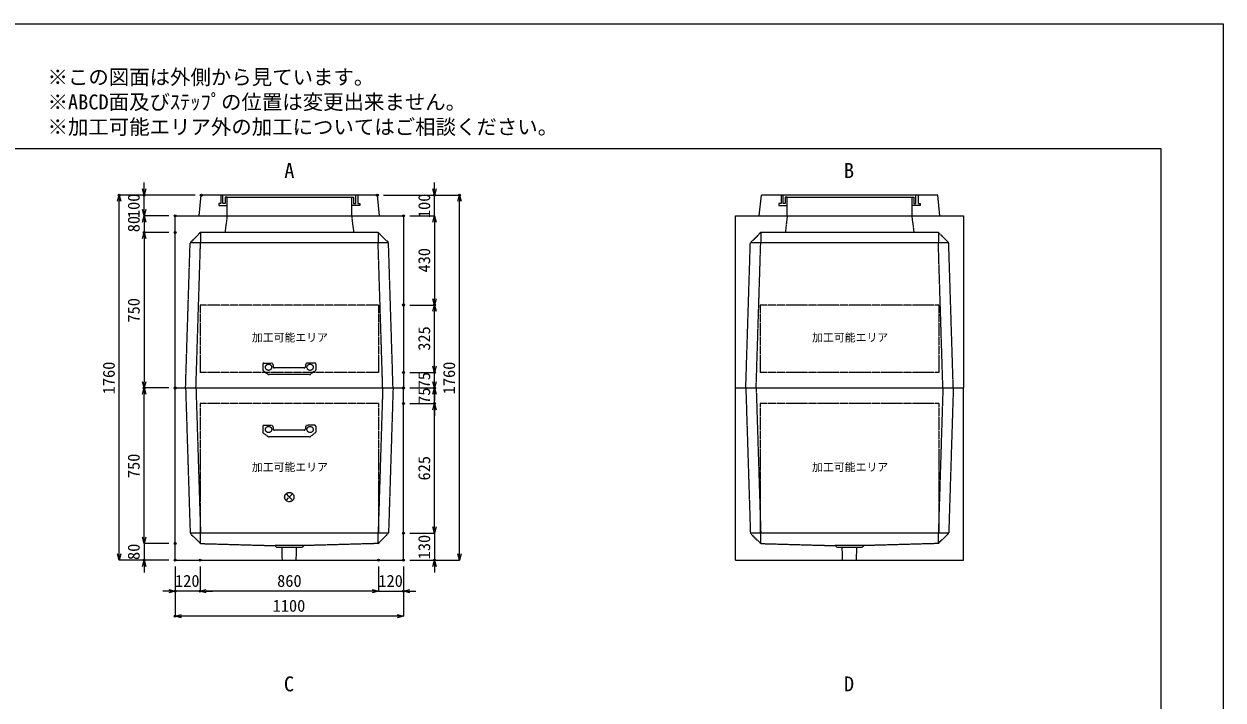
# Model space of a CAD drawing. Units: millimetres, scale not verified. Extents: x -4455 to 4455, y -3150 to 3150.
# Drawn here: x -1324 to 4455, y -109 to 3150 of the extents above; entities that cross this region are included whole.
import ezdxf
from ezdxf.enums import TextEntityAlignment as Align

# ---------------------------------------------------------------- set-up
doc = ezdxf.new("R2010")
doc.units = ezdxf.units.MM
doc.header["$LTSCALE"] = 20
doc.header["$PDMODE"] = 32
doc.header["$PDSIZE"] = 10
doc.linetypes.add('LONG_DASHED1', pattern=[7, 6, -1])
doc.linetypes.add('LONG_DOUBLE_CHAIN', pattern=[21.8, 18, -1, 0.6, -0.6, 0.6, -1])
for name, color, linetype, lineweight in [('0-0_D-TTL', 7, 'Continuous', 9), ('0-1_Defpoints', 7, 'Continuous', 9), ('0-3_D-TTL-TXT', 7, 'Continuous', 9), ('0-4_D-STR-TXT', 7, 'Continuous', 9), ('0-5_D-STR-DIM', 3, 'Continuous', 9), ('0-6_0', 7, 'Continuous', 9), ('0-7_D-STR', 7, 'LONG_DASHED1', 9), ('0-9_D-STR-STR3', 2, 'LONG_DASHED1', 9), ('0-A_D-STR-STR4', 134, 'LONG_DASHED1', 9), ('0-B_D-STR-STR5', 1, 'LONG_DOUBLE_CHAIN', 9)]:
    doc.layers.add(name, color=color, linetype=linetype, lineweight=lineweight)
doc.styles.add('ＭＳ ゴシック', font='')
doc.styles.get('ＭＳ ゴシック').set_extended_font_data('MS Gothic')

# ---------------------------------------------------------------- blocks, each defined once
blk = doc.blocks.new('A$C4DE05FD1')
at = {"layer": '0-0_D-TTL', "color": 134}
for p, q in [((4000, 76000), (114800, 76000)), ((114800, 76000), (114800, 4000))]:
    blk.add_line(p, q, dxfattribs=at)
at = {"layer": '0-1_Defpoints', "color": 134}
for p, q in [((0, 84000), (118800, 84000)), ((118800, 84000), (118800, 0))]:
    blk.add_line(p, q, dxfattribs=at)
at = {"layer": '0-3_D-TTL-TXT', "style": 'ＭＳ ゴシック'}
for s, p in [('※この図面は外側から見ています。', (43260.9, 79815.7)), ('※ABCD面及びｽﾃｯﾌﾟの位置は変更出来ません。', (43260.9, 78215.7)), ('※加工可能エリア外の加工についてはご相談ください。', (43260.9, 76615.7))]:
    blk.add_text(s, height=962.2, dxfattribs=at).set_placement(p, align=Align.BOTTOM_LEFT)
blk = doc.blocks.new('_Open30')
at = {"layer": '0-6_0'}
blk.add_line((0, 0), (-20, 0), dxfattribs=at)
blk.add_lwpolyline([(-20, 5.36), (0, 0), (-20, -5.36)], dxfattribs=at)
blk = doc.blocks.new('A$C31CA379A')
at = {"layer": '0-4_D-STR-TXT', "style": 'ＭＳ ゴシック'}
for s, p in [('A', (-325.9, -2190.5)), ('B', (35638.6, -2190.5)), ('C', (-351.4, -35190.5)), ('D', (35638.6, -35190.5))]:
    blk.add_text(s, height=962.2, dxfattribs=at).set_placement(p, align=Align.BOTTOM_LEFT)
blk = doc.blocks.new('A$C019679C0')
at = {"layer": '0-7_D-STR', "linetype": 'Continuous'}
for p, q in [((-8700, 0), (-8500, 2000)), ((8500, 2000), (-8500, 2000)), ((8700, 0), (8500, 2000)), ((-8700, 0), (8700, 0))]:
    blk.add_line(p, q, dxfattribs=at)
at = {"layer": '0-7_D-STR'}
for p, q in [((-6000, 0), (-6000, 1800)), ((6000, 1800), (6000, 0))]:
    blk.add_line(p, q, dxfattribs=at)
at = {"layer": '0-A_D-STR-STR4'}
for points in [[(-6600, 2000), (-6600, 1200), (-6800, 1200), (-6800, 1000), (-6000, 1000)], [(-6000, 1800), (-6200, 1800), (-6200, 1200), (-6400, 1200), (-6400, 2000)], [(-6000, 1800), (6000, 1800), (6200, 1800)], [(6600, 2000), (6600, 1200), (6800, 1200), (6800, 1000), (6000, 1000)], [(6200, 1800), (6200, 1200), (6400, 1200), (6400, 2000)]]:
    blk.add_lwpolyline(points, dxfattribs=at)
blk = doc.blocks.new('A$C510166D0')
at = {"layer": '0-7_D-STR', "linetype": 'Continuous'}
for p, q in [((-11000, 16600), (11000, 16600)), ((-11000, 0), (-11000, 16600)), ((11000, 16600), (11000, 0)), ((-11000, 0), (11000, 0))]:
    blk.add_line(p, q, dxfattribs=at)
at = {"layer": '0-7_D-STR'}
for p, q in [((-6000, 16600), (-6200, 15000)), ((6000, 16600), (6200, 15000)), ((-10000, 0), (-9560, 14000)), ((-8560, 15000), (-9560, 14000)), ((9560, 14000), (-9560, 14000)), ((-9000, 0), (-8560, 14000)), ((8560, 15000), (-8560, 15000)), ((-8560, 15000), (-8560, 14000)), ((8560, 15000), (9560, 14000)), ((8560, 15000), (8560, 14000)), ((9000, 0), (8560, 14000)), ((10000, 0), (9560, 14000))]:
    blk.add_line(p, q, dxfattribs=at)
at = {"layer": '0-B_D-STR-STR5'}
for p, q in [((-8600, 8000), (-8600, 1500)), ((8600, 8000), (-8600, 8000)), ((8600, 8000), (8600, 1500)), ((8600, 1500), (-8600, 1500))]:
    blk.add_line(p, q, dxfattribs=at)
blk = doc.blocks.new('A$C27844A11')
at = {"layer": '0-9_D-STR-STR3'}
for p, q in [((-2560, 1000), (-2560, 453.5)), ((-2515.5, 370.3), (-2060.4, 33.6)), ((-2460, 1100), (-1758.4, 1100)), ((1949.4, 0), (-1949.4, 0)), ((-1559.2, 917.4), (-1542, 721.3)), ((1442.4, 630), (-1442.4, 630)), ((1559.2, 917.4), (1542, 721.3)), ((2460, 1100), (1758.4, 1100)), ((2515.5, 370.3), (2060.4, 33.6)), ((2560, 1000), (2560, 453.5))]:
    blk.add_line(p, q, dxfattribs=at)
for centre in [(-2000, 700), (2000, 700)]:
    blk.add_circle(centre, 300, dxfattribs=at)
for centre, radius, start, end in [((-2460, 1000), 100, 90, 180), ((-2460, 453.5), 100, 180, 236.30993), ((-1949.4, 200), 200, 236.30993, 270), ((-1758.4, 900), 200, 5, 90), ((-1442.4, 730), 100, 185, 270), ((1442.4, 730), 100, 270, 355), ((1758.4, 900), 200, 90, 175), ((1949.4, 200), 200, 270, 303.69007), ((2460, 1000), 100, 0, 90), ((2460, 453.5), 100, 303.69007, 0)]:
    blk.add_arc(centre, radius, start, end, dxfattribs=at)
blk = doc.blocks.new('A$C7CE826D1')
at = {"layer": '0-7_D-STR', "linetype": 'Continuous'}
for p, q in [((-11000, 0), (11000, 0)), ((-11000, -16600), (-11000, 0)), ((11000, -16600), (11000, 0)), ((-11000, -16600), (11000, -16600))]:
    blk.add_line(p, q, dxfattribs=at)
at = {"layer": '0-7_D-STR'}
for p, q in [((-10000, 0), (-9560, -14000)), ((-9000, 0), (-8560, -14000)), ((9000, 0), (8560, -14000)), ((10000, 0), (9560, -14000)), ((-8560, -15000), (-9560, -14000)), ((9560, -14000), (-9560, -14000)), ((-8560, -15000), (-8560, -14000)), ((-8560, -15000), (-1400, -15200)), ((8560, -15000), (1400, -15200)), ((8560, -15000), (9560, -14000)), ((8560, -15000), (8560, -14000)), ((-1200, -15380), (-1400, -15200)), ((1400, -15200), (-1400, -15200)), ((1200, -15380), (-1200, -15380)), ((-666, -16600), (-705, -15380)), ((666, -16600), (705, -15380)), ((1200, -15380), (1400, -15200))]:
    blk.add_line(p, q, dxfattribs=at)
at = {"layer": '0-B_D-STR-STR5'}
for p, q in [((8600, -1500), (-8600, -1500)), ((-8600, -1500), (-8600, -14000)), ((8600, -1500), (8600, -14000)), ((8600, -14000), (-8600, -14000))]:
    blk.add_line(p, q, dxfattribs=at)
blk = doc.blocks.new('A$C1C640AAB')
at = {"layer": '0-B_D-STR-STR5'}
for p, q in [((-318.2, -318.2), (318.2, 318.2)), ((-318.2, 318.2), (318.2, -318.2))]:
    blk.add_line(p, q, dxfattribs=at)
blk.add_circle((0, 0), 450, dxfattribs=at)
blk = doc.blocks.new('A$C8b791add')
at = {"layer": '0-7_D-STR'}
blk.add_blockref('A$C7CE826D1', (0, 0), dxfattribs=at)
at = {"layer": '0-B_D-STR-STR5'}
blk.add_blockref('A$C1C640AAB', (0, -10520), dxfattribs=at)

msp = doc.modelspace()

# ---------------------------------------------------------------- linework, layer by layer
at = {"layer": '0-1_Defpoints'}
for p in [(-865, 2325), (-745, 2325), (-469, 2325), (379, 2325), (655, 2325), (775, 2325), (-595, 2225), (505, 2225), (-745, 2145), (-595, 2145), (505, 1795), (655, 1795), (505, 1470), (505, 1470), (655, 1470), (-745, 1395), (-745, 1395), (-595, 1395), (-595, 1395), (505, 1395), (505, 1395), (655, 1395), (505, 1320), (505, 1320), (655, 1320), (505, 695), (505, 695), (-595, 645), (-595, 645), (-745, 565), (-595, 565), (-595, 565), (-595, 565), (-475, 565), (385, 565), (505, 565), (505, 565), (505, 565), (655, 565), (-595, 415), (-475, 415), (505, 415), (-595, 295)]:
    msp.add_point(p, dxfattribs=at)
at = {"layer": '0-5_D-STR-DIM'}
for p, q in [((-745, 2355), (-745, 2385)), ((655, 2355), (655, 2385)), ((-499, 2325), (-865, 2325)), ((-499, 2325), (-745, 2325)), ((-745, 2225), (-745, 2325)), ((409, 2325), (655, 2325)), ((409, 2325), (775, 2325)), ((655, 2225), (655, 2325)), ((-865, 595), (-865, 2295)), ((-745, 2255), (-745, 2285)), ((775, 595), (775, 2295)), ((-625, 2225), (-745, 2225)), ((-745, 2225), (-745, 2145)), ((-625, 2225), (-745, 2225)), ((535, 2225), (655, 2225)), ((535, 2225), (655, 2225)), ((-745, 2195), (-745, 2165)), ((-625, 2145), (-745, 2145)), ((-625, 2145), (-745, 2145)), ((655, 2195), (655, 1825)), ((655, 2195), (655, 2165)), ((-745, 2115), (-745, 2085)), ((-745, 2115), (-745, 1425)), ((535, 1795), (655, 1795)), ((535, 1795), (655, 1795)), ((655, 1500), (655, 1765)), ((655, 1500), (655, 1530)), ((535, 1470), (655, 1470)), ((535, 1470), (655, 1470)), ((655, 1395), (655, 1470)), ((655, 1425), (655, 1455)), ((-625, 1395), (-745, 1395)), ((-625, 1395), (-745, 1395)), ((535, 1395), (655, 1395)), ((535, 1395), (655, 1395)), ((655, 1320), (655, 1395)), ((-745, 675), (-745, 1365)), ((655, 1365), (655, 1335)), ((535, 1320), (655, 1320)), ((535, 1320), (655, 1320)), ((655, 725), (655, 1290)), ((655, 1290), (655, 1260)), ((655, 725), (655, 755)), ((-745, 675), (-745, 705)), ((535, 695), (655, 695)), ((535, 695), (655, 695)), ((655, 695), (655, 565)), ((-625, 645), (-745, 645)), ((-625, 645), (-745, 645)), ((-745, 645), (-745, 565)), ((-625, 565), (-865, 565)), ((-625, 565), (-745, 565)), ((-745, 535), (-745, 505)), ((-595, 535), (-595, 295)), ((-595, 535), (-595, 415)), ((-475, 535), (-475, 415)), ((-475, 535), (-475, 415)), ((385, 535), (385, 415)), ((385, 535), (385, 415)), ((505, 535), (505, 415)), ((505, 535), (505, 295)), ((535, 565), (655, 565)), ((535, 565), (775, 565)), ((655, 535), (655, 505)), ((-625, 415), (-655, 415)), ((-475, 415), (-595, 415)), ((355, 415), (-445, 415)), ((-445, 415), (-415, 415)), ((355, 415), (325, 415)), ((385, 415), (505, 415)), ((535, 415), (565, 415)), ((475, 295), (-565, 295))]:
    msp.add_line(p, q, dxfattribs=at)

# ---------------------------------------------------------------- block references
at = {"layer": '0-0_D-TTL', "xscale": 0.075, "yscale": 0.075}
msp.add_blockref('A$C4DE05FD1', (-4455, -3150), dxfattribs=at)
at = {"layer": '0-4_D-STR-TXT', "xscale": 0.075, "yscale": 0.075}
msp.add_blockref('A$C31CA379A', (-45, 2550), dxfattribs=at)
at = {"layer": '0-5_D-STR-DIM', "xscale": 1.5, "yscale": 1.5}
for p, rotation in [((-865, 2325), 90), ((-745, 2325), 270), ((655, 2325), 270), ((775, 2325), 90), ((-745, 2225), 270), ((-745, 2225), 90), ((655, 2225), 90), ((655, 2225), 90), ((-745, 2145), 90), ((-745, 2145), 90), ((655, 1795), 270), ((655, 1795), 90), ((655, 1470), 270), ((655, 1470), 270), ((-745, 1395), 270), ((-745, 1395), 90), ((655, 1395), 270), ((655, 1395), 90), ((655, 1320), 90), ((655, 1320), 90), ((655, 695), 270), ((655, 695), 270), ((-745, 645), 270), ((-745, 645), 270), ((-865, 565), 270), ((775, 565), 270), ((-745, 565), 90), ((655, 565), 90), ((-475, 415), 180), ((-475, 415), 180), ((505, 415), 180), ((-595, 295), 180)]:
    msp.add_blockref('_Open30', p, dxfattribs=dict(at, rotation=rotation))
for p in [(-595, 415), (385, 415), (385, 415), (505, 295)]:
    msp.add_blockref('_Open30', p, dxfattribs=at)
at = {"layer": '0-7_D-STR', "xscale": 0.05, "yscale": 0.05}
for name, p in [('A$C019679C0', (-45, 2225)), ('A$C019679C0', (2655, 2225)), ('A$C510166D0', (-45, 1395)), ('A$C510166D0', (2655, 1395)), ('A$C8b791add', (-45, 1395)), ('A$C7CE826D1', (2655, 1395))]:
    msp.add_blockref(name, p, dxfattribs=at)
at = {"layer": '0-9_D-STR-STR3', "xscale": 0.05, "yscale": 0.05}
for p in [(-45, 1460), (-45, 1160)]:
    msp.add_blockref('A$C27844A11', p, dxfattribs=at)

# ---------------------------------------------------------------- texts
at = {"layer": '0-5_D-STR-DIM', "style": 'ＭＳ ゴシック'}
for s, p in [('100', (-748.9, 2214.22)), ('100', (651.1, 2214.22)), ('80', (-748.9, 2145.85)), ('430', (651.1, 1951.8)), ('750', (-748.9, 1710.6)), ('325', (651.1, 1574.63)), ('1760', (-868.9, 1364.72)), ('1760', (771.1, 1364.72)), ('75', (651.1, 1393.38)), ('75', (651.1, 1318.38)), ('750', (-748.9, 960.6)), ('625', (651.1, 949.18)), ('80', (-748.9, 565.85)), ('130', (651.1, 569.22))]:
    msp.add_text(s, height=57.77, rotation=90, dxfattribs=at).set_placement(p, align=Align.BOTTOM_LEFT)
for s, p in [('120', (-595.78, 418.9)), ('860', (-103.65, 418.9)), ('120', (384.22, 418.9)), ('1100', (-125.28, 298.9))]:
    msp.add_text(s, height=57.77, dxfattribs=at).set_placement(p, align=Align.BOTTOM_LEFT)
at = {"layer": '0-B_D-STR-STR5', "style": 'ＭＳ ゴシック'}
for p in [(-225.48, 1607.47), (2474.52, 1607.47), (-225.48, 982.47), (2474.52, 982.47)]:
    msp.add_text('加工可能エリア', height=38.42, dxfattribs=at).set_placement(p, align=Align.BOTTOM_LEFT)

doc.saveas('drawing.dxf')
